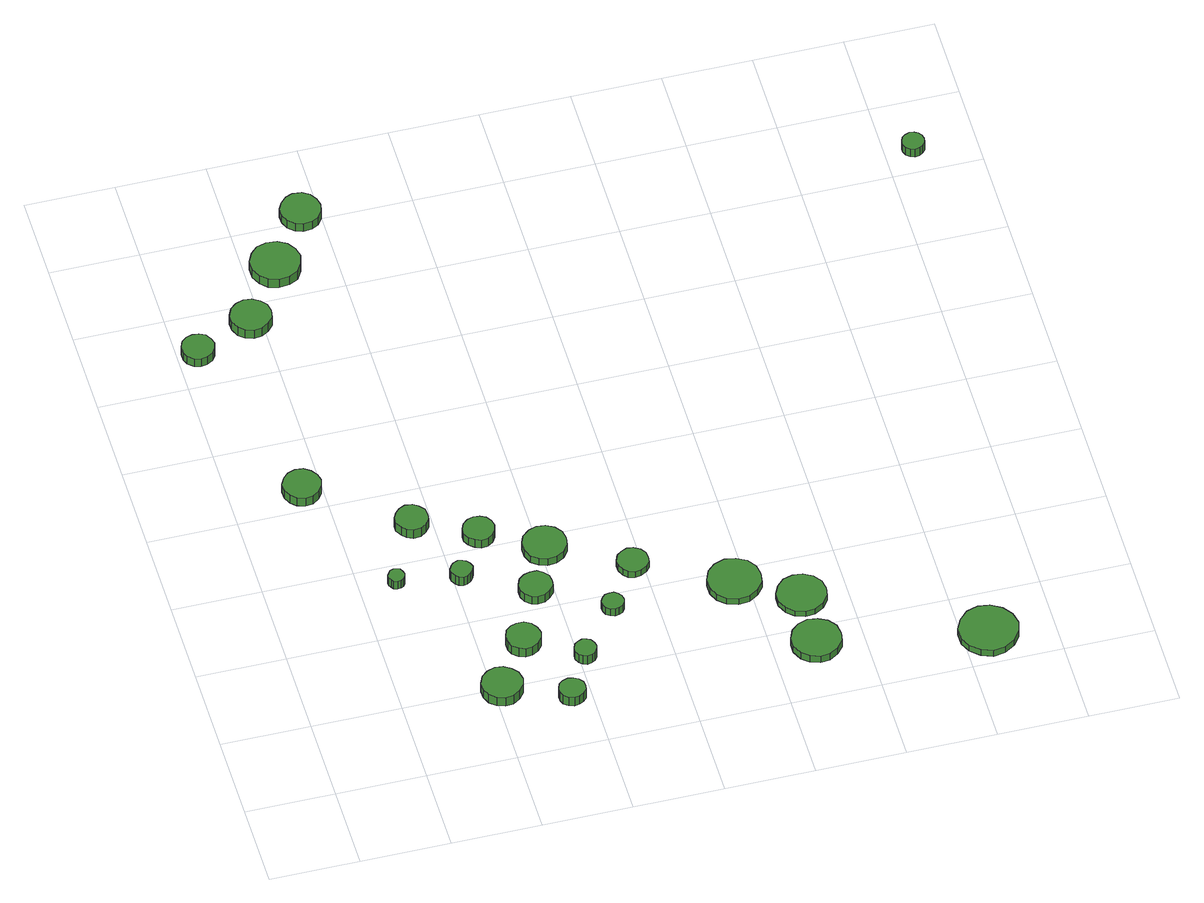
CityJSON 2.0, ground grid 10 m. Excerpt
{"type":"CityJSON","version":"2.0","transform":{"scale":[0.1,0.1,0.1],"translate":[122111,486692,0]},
"CityObjects":{
"tree1":{"type":"SolitaryVegetationObject","attributes":{"function":"something"},"geometry":[{"type":"MultiSurface","lod":"1","boundaries":[[[0,1,2,3,4,5,6,7,8,9,10,11,12,13,14]],[[15,16,17,18,19,20,21,22,23,24,25,26,27,28,29]],[[0,29,28,1]],[[1,28,27,2]],[[2,27,26,3]],[[3,26,25,4]],[[4,25,24,5]],[[5,24,23,6]],[[6,23,22,7]],[[7,22,21,8]],[[8,21,20,9]],[[9,20,19,10]],[[10,19,18,11]],[[11,18,17,12]],[[12,17,16,13]],[[13,16,15,14]],[[14,15,29,0]]]}]},
"tree2":{"type":"SolitaryVegetationObject","attributes":{"function":"something"},"geometry":[{"type":"MultiSurface","lod":"1","boundaries":[[[30,31,32,33,34,35,36,37,38,39,40,41,42,43,44]],[[45,46,47,48,49,50,51,52,53,54,55,56,57,58,59]],[[30,59,58,31]],[[31,58,57,32]],[[32,57,56,33]],[[33,56,55,34]],[[34,55,54,35]],[[35,54,53,36]],[[36,53,52,37]],[[37,52,51,38]],[[38,51,50,39]],[[39,50,49,40]],[[40,49,48,41]],[[41,48,47,42]],[[42,47,46,43]],[[43,46,45,44]],[[44,45,59,30]]]}]},
"tree3":{"type":"SolitaryVegetationObject","attributes":{"function":"something"},"geometry":[{"type":"MultiSurface","lod":"1","boundaries":[[[60,61,62,63,64,65,66,67,68,69,70,71,72,73,74]],[[75,76,77,78,79,80,81,82,83,84,85,86,87,88,89]],[[60,89,88,61]],[[61,88,87,62]],[[62,87,86,63]],[[63,86,85,64]],[[64,85,84,65]],[[65,84,83,66]],[[66,83,82,67]],[[67,82,81,68]],[[68,81,80,69]],[[69,80,79,70]],[[70,79,78,71]],[[71,78,77,72]],[[72,77,76,73]],[[73,76,75,74]],[[74,75,89,60]]]}]},
"tree4":{"type":"SolitaryVegetationObject","attributes":{"function":"something"},"geometry":[{"type":"MultiSurface","lod":"1","boundaries":[[[90,91,92,93,94,95,96,97,98,99,100,101,102,103,104]],[[105,106,107,108,109,110,111,112,113,114,115,116,117,118,119]],[[90,119,118,91]],[[91,118,117,92]],[[92,117,116,93]],[[93,116,115,94]],[[94,115,114,95]],[[95,114,113,96]],[[96,113,112,97]],[[97,112,111,98]],[[98,111,110,99]],[[99,110,109,100]],[[100,109,108,101]],[[101,108,107,102]],[[102,107,106,103]],[[103,106,105,104]],[[104,105,119,90]]]}]},
"tree5":{"type":"SolitaryVegetationObject","attributes":{"function":"something"},"geometry":[{"type":"MultiSurface","lod":"1","boundaries":[[[120,121,122,123,124,125,126,127,128,129,130,131,132,133,134]],[[135,136,137,138,139,140,141,142,143,144,145,146,147,148,149]],[[120,149,148,121]],[[121,148,147,122]],[[122,147,146,123]],[[123,146,145,124]],[[124,145,144,125]],[[125,144,143,126]],[[126,143,142,127]],[[127,142,141,128]],[[128,141,140,129]],[[129,140,139,130]],[[130,139,138,131]],[[131,138,137,132]],[[132,137,136,133]],[[133,136,135,134]],[[134,135,149,120]]]}]},
"tree6":{"type":"SolitaryVegetationObject","attributes":{"function":"something"},"geometry":[{"type":"MultiSurface","lod":"1","boundaries":[[[150,151,152,153,154,155,156,157,158,159,160,161,162,163,164]],[[165,166,167,168,169,170,171,172,173,174,175,176,177,178,179]],[[150,179,178,151]],[[151,178,177,152]],[[152,177,176,153]],[[153,176,175,154]],[[154,175,174,155]],[[155,174,173,156]],[[156,173,172,157]],[[157,172,171,158]],[[158,171,170,159]],[[159,170,169,160]],[[160,169,168,161]],[[161,168,167,162]],[[162,167,166,163]],[[163,166,165,164]],[[164,165,179,150]]]}]},
"tree7":{"type":"SolitaryVegetationObject","attributes":{"function":"something"},"geometry":[{"type":"MultiSurface","lod":"1","boundaries":[[[180,181,182,183,184,185,186,187,188,189,190,191,192,193,194]],[[195,196,197,198,199,200,201,202,203,204,205,206,207,208,209]],[[180,209,208,181]],[[181,208,207,182]],[[182,207,206,183]],[[183,206,205,184]],[[184,205,204,185]],[[185,204,203,186]],[[186,203,202,187]],[[187,202,201,188]],[[188,201,200,189]],[[189,200,199,190]],[[190,199,198,191]],[[191,198,197,192]],[[192,197,196,193]],[[193,196,195,194]],[[194,195,209,180]]]}]},
"tree8":{"type":"SolitaryVegetationObject","attributes":{"function":"something"},"geometry":[{"type":"MultiSurface","lod":"1","boundaries":[[[210,211,212,213,214,215,216,217,218,219,220,221,222,223,224]],[[225,226,227,228,229,230,231,232,233,234,235,236,237,238,239]],[[210,239,238,211]],[[211,238,237,212]],[[212,237,236,213]],[[213,236,235,214]],[[214,235,234,215]],[[215,234,233,216]],[[216,233,232,217]],[[217,232,231,218]],[[218,231,230,219]],[[219,230,229,220]],[[220,229,228,221]],[[221,228,227,222]],[[222,227,226,223]],[[223,226,225,224]],[[224,225,239,210]]]}]},
"tree9":{"type":"SolitaryVegetationObject","attributes":{"function":"something"},"geometry":[{"type":"MultiSurface","lod":"1","boundaries":[[[240,241,242,243,244,245,246,247,248,249,250,251,252,253,254]],[[255,256,257,258,259,260,261,262,263,264,265,266,267,268,269]],[[240,269,268,241]],[[241,268,267,242]],[[242,267,266,243]],[[243,266,265,244]],[[244,265,264,245]],[[245,264,263,246]],[[246,263,262,247]],[[247,262,261,248]],[[248,261,260,249]],[[249,260,259,250]],[[250,259,258,251]],[[251,258,257,252]],[[252,257,256,253]],[[253,256,255,254]],[[254,255,269,240]]]}]},
"tree10":{"type":"SolitaryVegetationObject","attributes":{"function":"something"},"geometry":[{"type":"MultiSurface","lod":"1","boundaries":[[[270,271,272,273,274,275,276,277,278,279,280,281,282,283,284]],[[285,286,287,288,289,290,291,292,293,294,295,296,297,298,299]],[[270,299,298,271]],[[271,298,297,272]],[[272,297,296,273]],[[273,296,295,274]],[[274,295,294,275]],[[275,294,293,276]],[[276,293,292,277]],[[277,292,291,278]],[[278,291,290,279]],[[279,290,289,280]],[[280,289,288,281]],[[281,288,287,282]],[[282,287,286,283]],[[283,286,285,284]],[[284,285,299,270]]]}]},
"tree11":{"type":"SolitaryVegetationObject","attributes":{"function":"something"},"geometry":[{"type":"MultiSurface","lod":"1","boundaries":[[[300,301,302,303,304,305,306,307,308,309,310,311,312,313,314]],[[315,316,317,318,319,320,321,322,323,324,325,326,327,328,329]],[[300,329,328,301]],[[301,328,327,302]],[[302,327,326,303]],[[303,326,325,304]],[[304,325,324,305]],[[305,324,323,306]],[[306,323,322,307]],[[307,322,321,308]],[[308,321,320,309]],[[309,320,319,310]],[[310,319,318,311]],[[311,318,317,312]],[[312,317,316,313]],[[313,316,315,314]],[[314,315,329,300]]]}]},
"tree12":{"type":"SolitaryVegetationObject","attributes":{"function":"something"},"geometry":[{"type":"MultiSurface","lod":"1","boundaries":[[[330,331,332,333,334,335,336,337,338,339,340,341,342,343,344]],[[345,346,347,348,349,350,351,352,353,354,355,356,357,358,359]],[[330,359,358,331]],[[331,358,357,332]],[[332,357,356,333]],[[333,356,355,334]],[[334,355,354,335]],[[335,354,353,336]],[[336,353,352,337]],[[337,352,351,338]],[[338,351,350,339]],[[339,350,349,340]],[[340,349,348,341]],[[341,348,347,342]],[[342,347,346,343]],[[343,346,345,344]],[[344,345,359,330]]]}]},
"tree13":{"type":"SolitaryVegetationObject","attributes":{"function":"something"},"geometry":[{"type":"MultiSurface","lod":"1","boundaries":[[[360,361,362,363,364,365,366,367,368,369,370,371,372,373,374]],[[375,376,377,378,379,380,381,382,383,384,385,386,387,388,389]],[[360,389,388,361]],[[361,388,387,362]],[[362,387,386,363]],[[363,386,385,364]],[[364,385,384,365]],[[365,384,383,366]],[[366,383,382,367]],[[367,382,381,368]],[[368,381,380,369]],[[369,380,379,370]],[[370,379,378,371]],[[371,378,377,372]],[[372,377,376,373]],[[373,376,375,374]],[[374,375,389,360]]]}]},
"tree14":{"type":"SolitaryVegetationObject","attributes":{"function":"something"},"geometry":[{"type":"MultiSurface","lod":"1","boundaries":[[[390,391,392,393,394,395,396,397,398,399,400,401,402,403,404]],[[405,406,407,408,409,410,411,412,413,414,415,416,417,418,419]],[[390,419,418,391]],[[391,418,417,392]],[[392,417,416,393]],[[393,416,415,394]],[[394,415,414,395]],[[395,414,413,396]],[[396,413,412,397]],[[397,412,411,398]],[[398,411,410,399]],[[399,410,409,400]],[[400,409,408,401]],[[401,408,407,402]],[[402,407,406,403]],[[403,406,405,404]],[[404,405,419,390]]]}]},
"tree15":{"type":"SolitaryVegetationObject","attributes":{"function":"something"},"geometry":[{"type":"MultiSurface","lod":"1","boundaries":[[[420,421,422,423,424,425,426,427,428,429,430,431,432,433,434]],[[435,436,437,438,439,440,441,442,443,444,445,446,447,448,449]],[[420,449,448,421]],[[421,448,447,422]],[[422,447,446,423]],[[423,446,445,424]],[[424,445,444,425]],[[425,444,443,426]],[[426,443,442,427]],[[427,442,441,428]],[[428,441,440,429]],[[429,440,439,430]],[[430,439,438,431]],[[431,438,437,432]],[[432,437,436,433]],[[433,436,435,434]],[[434,435,449,420]]]}]},
"tree16":{"type":"SolitaryVegetationObject","attributes":{"function":"something"},"geometry":[{"type":"MultiSurface","lod":"1","boundaries":[[[450,451,452,453,454,455,456,457,458,459,460,461,462,463,464]],[[465,466,467,468,469,470,471,472,473,474,475,476,477,478,479]],[[450,479,478,451]],[[451,478,477,452]],[[452,477,476,453]],[[453,476,475,454]],[[454,475,474,455]],[[455,474,473,456]],[[456,473,472,457]],[[457,472,471,458]],[[458,471,470,459]],[[459,470,469,460]],[[460,469,468,461]],[[461,468,467,462]],[[462,467,466,463]],[[463,466,465,464]],[[464,465,479,450]]]}]},
"tree17":{"type":"SolitaryVegetationObject","attributes":{"function":"something"},"geometry":[{"type":"MultiSurface","lod":"1","boundaries":[[[480,481,482,483,484,485,486,487,488,489,490,491,492,493,494]],[[495,496,497,498,499,500,501,502,503,504,505,506,507,508,509]],[[480,509,508,481]],[[481,508,507,482]],[[482,507,506,483]],[[483,506,505,484]],[[484,505,504,485]],[[485,504,503,486]],[[486,503,502,487]],[[487,502,501,488]],[[488,501,500,489]],[[489,500,499,490]],[[490,499,498,491]],[[491,498,497,492]],[[492,497,496,493]],[[493,496,495,494]],[[494,495,509,480]]]}]},
"tree18":{"type":"SolitaryVegetationObject","attributes":{"function":"something"},"geometry":[{"type":"MultiSurface","lod":"1","boundaries":[[[510,511,512,513,514,515,516,517,518,519,520,521,522,523,524]],[[525,526,527,528,529,530,531,532,533,534,535,536,537,538,539]],[[510,539,538,511]],[[511,538,537,512]],[[512,537,536,513]],[[513,536,535,514]],[[514,535,534,515]],[[515,534,533,516]],[[516,533,532,517]],[[517,532,531,518]],[[518,531,530,519]],[[519,530,529,520]],[[520,529,528,521]],[[521,528,527,522]],[[522,527,526,523]],[[523,526,525,524]],[[524,525,539,510]]]}]},
"tree19":{"type":"SolitaryVegetationObject","attributes":{"function":"something"},"geometry":[{"type":"MultiSurface","lod":"1","boundaries":[[[540,541,542,543,544,545,546,547,548,549,550,551,552,553,554]],[[555,556,557,558,559,560,561,562,563,564,565,566,567,568,569]],[[540,569,568,541]],[[541,568,567,542]],[[542,567,566,543]],[[543,566,565,544]],[[544,565,564,545]],[[545,564,563,546]],[[546,563,562,547]],[[547,562,561,548]],[[548,561,560,549]],[[549,560,559,550]],[[550,559,558,551]],[[551,558,557,552]],[[552,557,556,553]],[[553,556,555,554]],[[554,555,569,540]]]}]},
"tree20":{"type":"SolitaryVegetationObject","attributes":{"function":"something"},"geometry":[{"type":"MultiSurface","lod":"1","boundaries":[[[570,571,572,573,574,575,576,577,578,579,580,581,582,583,584]],[[585,586,587,588,589,590,591,592,593,594,595,596,597,598,599]],[[570,599,598,571]],[[571,598,597,572]],[[572,597,596,573]],[[573,596,595,574]],[[574,595,594,575]],[[575,594,593,576]],[[576,593,592,577]],[[577,592,591,578]],[[578,591,590,579]],[[579,590,589,580]],[[580,589,588,581]],[[581,588,587,582]],[[582,587,586,583]],[[583,586,585,584]],[[584,585,599,570]]]}]},
"tree21":{"type":"SolitaryVegetationObject","attributes":{"function":"something"},"geometry":[{"type":"MultiSurface","lod":"1","boundaries":[[[600,601,602,603,604,605,606,607,608,609,610,611,612,613,614]],[[615,616,617,618,619,620,621,622,623,624,625,626,627,628,629]],[[600,629,628,601]],[[601,628,627,602]],[[602,627,626,603]],[[603,626,625,604]],[[604,625,624,605]],[[605,624,623,606]],[[606,623,622,607]],[[607,622,621,608]],[[608,621,620,609]],[[609,620,619,610]],[[610,619,618,611]],[[611,618,617,612]],[[612,617,616,613]],[[613,616,615,614]],[[614,615,629,600]]]}]},
"tree22":{"type":"SolitaryVegetationObject","attributes":{"function":"something"},"geometry":[{"type":"MultiSurface","lod":"1","boundaries":[[[630,631,632,633,634,635,636,637,638,639,640,641,642,643,644]],[[645,646,647,648,649,650,651,652,653,654,655,656,657,658,659]],[[630,659,658,631]],[[631,658,657,632]],[[632,657,656,633]],[[633,656,655,634]],[[634,655,654,635]],[[635,654,653,636]],[[636,653,652,637]],[[637,652,651,638]],[[638,651,650,639]],[[639,650,649,640]],[[640,649,648,641]],[[641,648,647,642]],[[642,647,646,643]],[[643,646,645,644]],[[644,645,659,630]]]}]}
},
"vertices":[
[98,424,17],[96,432,17],[91,439,17],[84,444,17],[75,445,17],[66,442,17],[60,436,17],[56,428,17],[56,419,17],[60,411,17],[66,405,17],[75,402,17],[84,403,17],[91,408,17],[96,415,17],[96,415,5],[91,408,5],[84,403,5],[75,402,5],[66,405,5],[60,411,5],[56,419,5],[56,428,5],[60,436,5],[66,442,5],[75,445,5],[84,444,5],[91,439,5],[96,432,5],[98,424,5],
[40,642,17],[38,649,17],[34,656,17],[27,659,17],[20,660,17],[13,658,17],[7,653,17],[4,646,17],[4,638,17],[7,631,17],[13,626,17],[20,624,17],[27,625,17],[34,629,17],[38,635,17],[38,635,5],[34,629,5],[27,625,5],[20,624,5],[13,626,5],[7,631,5],[4,638,5],[4,646,5],[7,653,5],[13,658,5],[20,660,5],[27,659,5],[34,656,5],[38,649,5],[40,642,5],
[149,272,16],[148,275,16],[146,279,16],[143,280,16],[139,281,16],[135,280,16],[133,277,16],[131,274,16],[131,270,16],[133,267,16],[135,264,16],[139,263,16],[143,263,16],[146,265,16],[148,268,16],[148,268,4],[146,265,4],[143,263,4],[139,263,4],[135,264,4],[133,267,4],[131,270,4],[131,274,4],[133,277,4],[135,280,4],[139,281,4],[143,280,4],[146,279,4],[148,275,4],[149,272,4],
[231,94,16],[229,104,16],[223,111,16],[215,116,16],[206,117,16],[197,114,16],[190,108,16],[186,99,16],[186,90,16],[190,81,16],[197,75,16],[206,72,16],[215,73,16],[223,78,16],[229,85,16],[229,85,3],[223,78,3],[215,73,3],[206,72,3],[197,75,3],[190,81,3],[186,90,3],[186,99,3],[190,108,3],[197,114,3],[206,117,3],[215,116,3],[223,111,3],[229,104,3],[231,94,3],
[195,349,14],[194,357,14],[189,363,14],[183,367,14],[175,368,14],[168,365,14],[163,360,14],[159,353,14],[159,346,14],[163,339,14],[168,334,14],[175,331,14],[183,332,14],[189,336,14],[194,342,14],[194,342,1],[189,336,1],[183,332,1],[175,331,1],[168,334,1],[163,339,1],[159,346,1],[159,353,1],[163,360,1],[168,365,1],[175,368,1],[183,367,1],[189,363,1],[194,357,1],[195,349,1],
[222,264,15],[220,269,15],[217,273,15],[213,275,15],[208,276,15],[203,274,15],[200,271,15],[197,266,15],[197,261,15],[200,256,15],[203,253,15],[208,251,15],[213,252,15],[217,255,15],[220,259,15],[220,259,2],[217,255,2],[213,252,2],[208,251,2],[203,253,2],[200,256,2],[197,261,2],[197,266,2],[200,271,2],[203,274,2],[208,276,2],[213,275,2],[217,273,2],[220,269,2],[222,264,2],
[110,671,18],[108,680,18],[102,687,18],[94,692,18],[85,693,18],[76,690,18],[69,684,18],[65,675,18],[65,666,18],[69,657,18],[76,651,18],[85,648,18],[94,649,18],[102,654,18],[108,661,18],[108,661,5],[102,654,5],[94,649,5],[85,648,5],[76,651,5],[69,657,5],[65,666,5],[65,675,5],[69,684,5],[76,690,5],[85,693,5],[94,692,5],[102,687,5],[108,680,5],[110,671,5],
[267,154,15],[265,162,15],[260,169,15],[253,173,15],[245,173,15],[238,171,15],[232,166,15],[229,158,15],[229,150,15],[232,143,15],[238,138,15],[245,135,15],[253,136,15],[260,140,15],[265,146,15],[265,146,2],[260,140,2],[253,136,2],[245,135,2],[238,138,2],[232,143,2],[229,150,2],[229,158,2],[232,166,2],[238,171,2],[245,173,2],[253,173,2],[260,169,2],[265,162,2],[267,154,2],
[293,68,15],[292,74,15],[288,79,15],[283,82,15],[277,83,15],[271,81,15],[266,77,15],[264,71,15],[264,65,15],[266,60,15],[271,56,15],[277,54,15],[283,55,15],[288,58,15],[292,62,15],[292,62,2],[288,58,2],[283,55,2],[277,54,2],[271,56,2],[266,60,2],[264,65,2],[264,71,2],[266,77,2],[271,81,2],[277,83,2],[283,82,2],[288,79,2],[292,74,2],[293,68,2],
[260,317,13],[258,324,13],[254,330,13],[248,333,13],[241,334,13],[234,332,13],[228,327,13],[225,320,13],[225,313,13],[228,307,13],[234,302,13],[241,299,13],[248,300,13],[254,304,13],[258,310,13],[258,310,1],[254,304,1],[248,300,1],[241,299,1],[234,302,1],[228,307,1],[225,313,1],[225,320,1],[228,327,1],[234,332,1],[241,334,1],[248,333,1],[254,330,1],[258,324,1],[260,317,1],
[319,120,15],[318,125,15],[315,130,15],[311,132,15],[306,133,15],[301,131,15],[297,128,15],[295,123,15],[295,118,15],[297,113,15],[301,110,15],[306,108,15],[311,109,15],[315,111,15],[318,116,15],[318,116,2],[315,111,2],[311,109,2],[306,108,2],[301,110,2],[297,113,2],[295,118,2],[295,123,2],[297,128,2],[301,131,2],[306,133,2],[311,132,2],[315,130,2],[318,125,2],[319,120,2],
[298,224,13],[297,232,13],[292,238,13],[286,242,13],[278,242,13],[271,240,13],[265,235,13],[262,228,13],[262,220,13],[265,213,13],[271,208,13],[278,206,13],[286,207,13],[292,211,13],[297,217,13],[297,217,1],[292,211,1],[286,207,1],[278,206,1],[271,208,1],[265,213,1],[262,220,1],[262,228,1],[265,235,1],[271,240,1],[278,242,1],[286,242,1],[292,238,1],[297,232,1],[298,224,1],
[160,737,20],[157,748,20],[151,757,20],[141,763,20],[129,764,20],[118,761,20],[110,753,20],[105,743,20],[105,731,20],[110,721,20],[118,713,20],[129,710,20],[141,711,20],[151,716,20],[157,726,20],[157,726,7],[151,716,7],[141,711,7],[129,710,7],[118,713,7],[110,721,7],[105,731,7],[105,743,7],[110,753,7],[118,761,7],[129,764,7],[141,763,7],[151,757,7],[157,748,7],[160,737,7],
[329,281,11],[327,291,11],[321,299,11],[312,304,11],[302,305,11],[293,302,11],[285,295,11],[281,286,11],[281,276,11],[285,266,11],[293,260,11],[302,257,11],[312,258,11],[321,263,11],[327,271,11],[327,271,1],[321,263,1],[312,258,1],[302,257,1],[293,260,1],[285,266,1],[281,276,1],[281,286,1],[285,295,1],[293,302,1],[302,305,1],[312,304,1],[321,299,1],[327,291,1],[329,281,1],
[365,180,12],[364,185,12],[361,189,12],[357,192,12],[352,192,12],[347,191,12],[343,187,12],[341,183,12],[341,178,12],[343,173,12],[347,170,12],[352,168,12],[357,169,12],[361,171,12],[364,175,12],[364,175,1],[361,171,1],[357,169,1],[352,168,1],[347,170,1],[343,173,1],[341,178,1],[341,183,1],[343,187,1],[347,191,1],[352,192,1],[357,192,1],[361,189,1],[364,185,1],[365,180,1],
[199,801,21],[197,810,21],[192,818,21],[184,823,21],[174,824,21],[166,821,21],[159,814,21],[155,806,21],[155,797,21],[159,788,21],[166,782,21],[174,779,21],[184,780,21],[192,784,21],[197,792,21],[197,792,9],[192,784,9],[184,780,9],[174,779,9],[166,782,9],[159,788,9],[155,797,9],[155,806,9],[159,814,9],[166,821,9],[174,824,9],[184,823,9],[192,818,9],[197,810,9],[199,801,9],
[406,233,10],[405,240,10],[401,246,10],[394,250,10],[387,251,10],[380,248,10],[375,244,10],[372,237,10],[372,230,10],[375,223,10],[380,218,10],[387,216,10],[394,217,10],[401,221,10],[405,226,10],[405,226,1],[401,221,1],[394,217,1],[387,216,1],[380,218,1],[375,223,1],[372,230,1],[372,237,1],[375,244,1],[380,248,1],[387,251,1],[394,250,1],[401,246,1],[405,240,1],[406,233,1],
[515,179,10],[513,191,10],[506,201,10],[495,207,10],[483,209,10],[471,205,10],[462,197,10],[457,185,10],[457,173,10],[462,162,10],[471,154,10],[483,150,10],[495,151,10],[506,158,10],[513,167,10],[513,167,1],[506,158,1],[495,151,1],[483,150,1],[471,154,1],[462,162,1],[457,173,1],[457,185,1],[462,197,1],[471,205,1],[483,209,1],[495,207,1],[506,201,1],[513,191,1],[515,179,1],
[575,74,11],[573,86,11],[566,95,11],[556,100,11],[545,102,11],[534,98,11],[526,91,11],[521,80,11],[521,69,11],[526,58,11],[534,51,11],[545,47,11],[556,48,11],[566,54,11],[573,63,11],[573,63,1],[566,54,1],[556,48,1],[545,47,1],[534,51,1],[526,58,1],[521,69,1],[521,80,1],[526,91,1],[534,98,1],[545,102,1],[556,100,1],[566,95,1],[573,86,1],[575,74,1],
[577,142,9],[575,153,9],[568,162,9],[558,168,9],[547,169,9],[536,166,9],[528,158,9],[523,148,9],[523,137,9],[528,126,9],[536,119,9],[547,115,9],[558,116,9],[568,122,9],[575,131,9],[575,131,1],[568,122,1],[558,116,1],[547,115,1],[536,119,1],[528,126,1],[523,137,1],[523,148,1],[528,158,1],[536,166,1],[547,169,1],[558,168,1],[568,162,1],[575,153,1],[577,142,1],
[761,42,9],[758,55,9],[750,66,9],[738,73,9],[725,75,9],[712,71,9],[702,61,9],[696,49,9],[696,35,9],[702,23,9],[712,14,9],[725,9,9],[738,11,9],[750,18,9],[758,29,9],[758,29,0],[750,18,0],[738,11,0],[725,9,0],[712,14,0],[702,23,0],[696,35,0],[696,49,0],[702,61,0],[712,71,0],[725,75,0],[738,73,0],[750,66,0],[758,55,0],[761,42,0],
[841,725,23],[840,730,23],[837,734,23],[833,736,23],[828,737,23],[823,735,23],[819,732,23],[817,727,23],[817,722,23],[819,717,23],[823,714,23],[828,712,23],[833,713,23],[837,715,23],[840,719,23],[840,719,11],[837,715,11],[833,713,11],[828,712,11],[823,714,11],[819,717,11],[817,722,11],[817,727,11],[819,732,11],[823,735,11],[828,737,11],[833,736,11],[837,734,11],[840,730,11],[841,725,11]
]}
